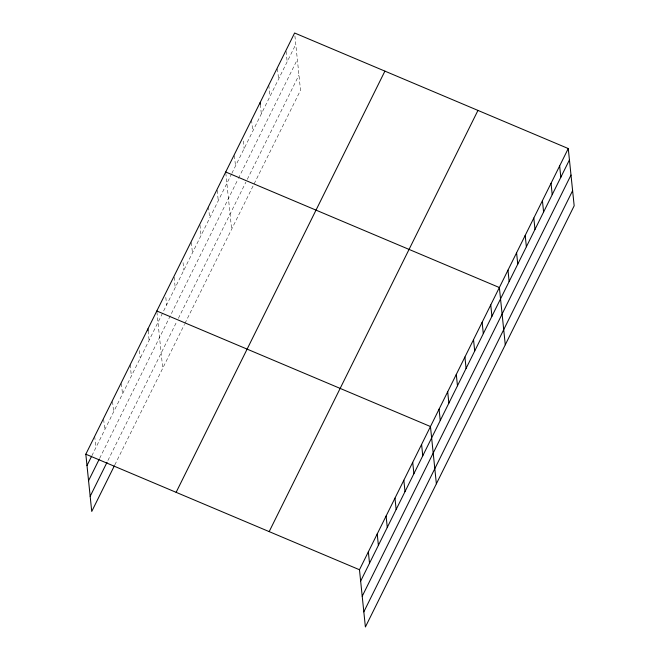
<?xml version="1.0" encoding="UTF-8"?>
<svg xmlns="http://www.w3.org/2000/svg" width="660" height="660" viewBox="0 0 660 660"><rect width="100%" height="100%" fill="white"/><g stroke="black" fill="none" stroke-linecap="round" stroke-linejoin="round"><path stroke-width="0.49" stroke-dasharray="3.3 2.47" d="M91.88 455.722L231.421 174.215M231.874 173.299L295.787 44.368M99.652 458.337L237.971 179.305M238.425 178.39L297.346 59.507M107.918 460.507L177.029 321.098M178.39 318.359L245.924 182.102M247.285 179.355L298.963 75.108M114.807 464.912L184.487 324.357M184.94 323.441L300.523 90.255L294.707 33.949M286.093 51.323L287.174 61.743M277.48 68.698L278.561 79.118M268.768 85.124L269.948 96.492M260.353 104.395L261.335 113.867M251.551 119.873L252.722 131.241M243.325 141.034L244.109 148.615M234.424 155.57L235.496 165.99M225.811 172.945L231.627 229.251M217.198 190.319L218.27 200.739M208.486 206.745L209.657 218.113M199.972 225.068L201.044 235.488M191.359 242.443L192.431 252.862M183.043 262.655L183.826 270.237M174.133 277.192L175.213 287.611M165.817 297.404L166.6 304.986M156.907 311.941L162.731 368.247M148.129 330.784L149.111 340.263M139.458 350.584L140.242 358.157M130.193 364.691L131.365 376.06M121.415 383.542L122.488 393.962M112.538 401.445L113.619 411.865M103.669 419.347L104.742 429.767M94.694 436.301L95.873 447.67"/><path stroke-width="0.99" d="M114.37 465.811L91.74 511.459L85.825 454.204L294.608 33L568.26 148.541L574.175 205.796L365.392 627L359.477 569.745L568.26 148.541M86.996 465.564L91.435 456.613M88.564 480.711L99.215 459.228M90.172 496.312L107.035 462.297M176.129 492.327L384.912 71.131M269.173 531.613L477.955 110.418M360.649 581.113L569.432 159.91M362.216 596.252L570.999 175.057M363.825 611.853L572.616 190.657M225.712 171.996L499.364 287.537L505.279 344.792M156.808 310.992L430.46 426.533L436.376 483.788M85.825 454.204L359.477 569.745M559.647 165.916L560.818 177.284M551.034 183.29L552.214 194.659M542.421 200.665L543.601 212.033M533.808 218.039L534.988 229.408M525.195 235.414L526.375 246.782M516.582 252.788L517.762 264.157M507.969 270.163L509.149 281.531M490.751 304.912L491.923 316.28M482.138 322.286L483.31 333.655M473.525 339.661L474.697 351.029M464.912 357.035L466.084 368.404M456.299 374.41L457.471 385.778M447.686 391.784L448.858 403.153M439.073 409.159L440.245 420.527M421.591 444.436L422.763 455.804M412.714 462.338L413.886 473.707M403.837 480.241L405.017 491.609M394.969 498.143L396.14 509.504M386.092 516.046L387.272 527.406M377.223 533.94L378.394 545.308M368.346 551.842L369.517 563.211M260.164 102.498L260.353 104.395M147.939 328.894L148.129 330.784"/></g></svg>
